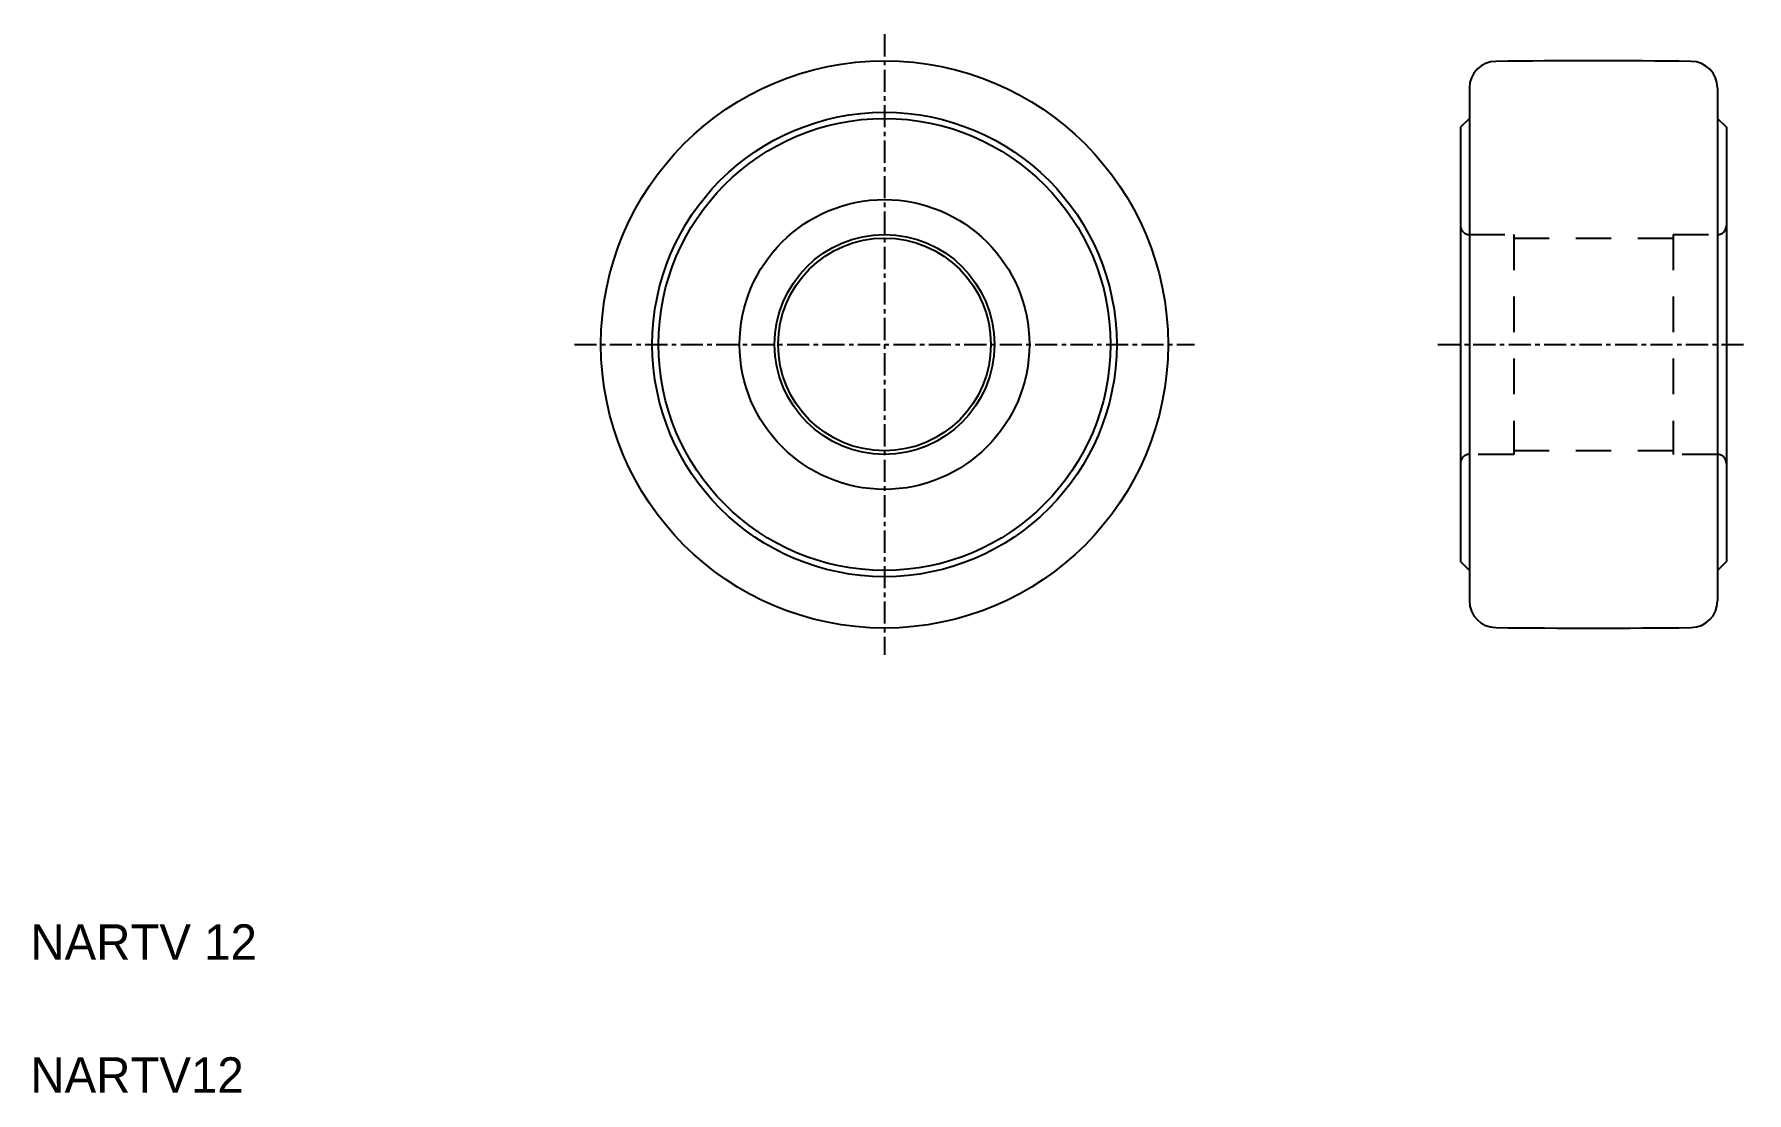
# Model space of a CAD drawing. Extents: x 109.9 to 206.6, y 77.3 to 137.
import ezdxf

# ---------------------------------------------------------------- set-up
doc = ezdxf.new("R2010")
doc.units = 0
doc.linetypes.add('CENTER', pattern=[2, 1.25, -0.25, 0.25, -0.25])
doc.linetypes.add('DASHED', pattern=[3.5, 2, -1.5])
doc.layers.get('0').update_dxf_attribs({"linetype": 'CONTINUOUS'})
doc.layers.add('CENTER', color=1, linetype='CENTER')

msp = doc.modelspace()

# ---------------------------------------------------------------- linework, layer by layer
for p, q in [((190.919, 133.964), (190.919, 105.025)), ((204.919, 133.964), (204.919, 105.025)), ((190.919, 132.244), (190.419, 131.744)), ((190.419, 131.744), (190.419, 107.244)), ((204.919, 132.244), (205.419, 131.744)), ((205.419, 131.744), (205.419, 107.244)), ((205.419, 125.619), (205.419, 125.619)), ((205.419, 119.494), (205.419, 119.494)), ((190.419, 107.244), (190.919, 106.744)), ((205.419, 107.244), (204.919, 106.744))]:
    msp.add_line(p, q)
at = {"color": 3, "linetype": 'DASHED'}
for p, q in [((190.919, 125.694), (193.419, 125.694)), ((193.419, 125.694), (193.419, 113.294)), ((202.419, 125.694), (202.419, 113.294)), ((202.419, 125.694), (204.919, 125.694)), ((193.419, 125.494), (202.419, 125.494)), ((193.419, 113.294), (190.919, 113.294)), ((202.419, 113.494), (193.419, 113.494)), ((204.919, 113.294), (202.419, 113.294))]:
    msp.add_line(p, q, dxfattribs=at)
for radius in [16, 13.1, 12.75, 8.175, 6.2, 6]:
    msp.add_circle((157.919, 119.494), radius)
for centre, radius, start, end in [((192.419, 133.964), 1.5, 90.63216, 180), ((197.919, -364.506), 500, 89.36784, 90.63216), ((203.419, 133.964), 1.5, 0, 89.36784), ((192.419, 105.025), 1.5, 180, 269.36784), ((203.419, 105.025), 1.5, 270.63216, 0), ((197.919, 603.494), 500, 269.36784, 270.63216)]:
    msp.add_arc(centre, radius, start, end)
for centre, start, end in [((190.919, 126.194), 179.99996, 270), ((204.919, 126.194), 270.00002, 0), ((190.919, 112.794), 89.99998, 180.00002), ((204.919, 112.794), 0, 89.99998)]:
    msp.add_arc(centre, 0.5, start, end, dxfattribs=at)
at = {"layer": 'CENTER', "color": 1, "linetype": 'CENTER'}
for p, q in [((157.919, 136.994), (157.919, 101.994)), ((140.419, 119.494), (175.419, 119.494)), ((189.136, 119.494), (206.569, 119.494))]:
    msp.add_line(p, q, dxfattribs=at)

# ---------------------------------------------------------------- texts
for s, p in [('NARTV 12', (109.727, 84.781)), ('NARTV12', (109.727, 77.281))]:
    msp.add_text(s, height=2).set_placement(p)

doc.saveas('drawing.dxf')
